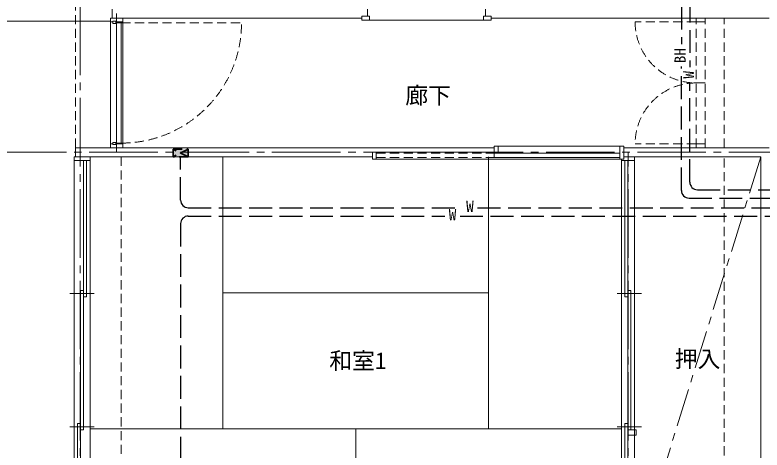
# Model space of a CAD drawing. Units: millimetres at full size, sheet at 1:50; details may follow other scales. Extents: x -9674 to 9699, y -6794 to 6791.
# Drawn here: x -3031 to 1876, y -1747 to 1109 of the extents above; entities that cross this region are included whole.
import ezdxf
from ezdxf.enums import TextEntityAlignment as Align

# ---------------------------------------------------------------- set-up
doc = ezdxf.new("R2010")
doc.units = ezdxf.units.MM
doc.header["$LTSCALE"] = 50
for name, pattern in [('CHAIN1', [8, 5, -1, 1, -1]), ('CHAIN2', [12, 9, -1, 1, -1]), ('DASHED1', [1.8, 1.2, -0.6]), ('DASHED3', [4, 3, -1])]:
    doc.linetypes.add(name, pattern=pattern)
for name, color, linetype, lineweight in [('1-0_芯', 134, 'CHAIN2', 9), ('1-2_間仕切', 134, 'Continuous', 9), ('1-3_建具', 134, 'Continuous', 9), ('1-4_仕上げ', 134, 'Continuous', 9), ('1-5_設備', 134, 'Continuous', 9), ('1-7_その他', 134, 'DASHED1', 9), ('1-C_梁', 134, 'DASHED1', 9), ('2-2', 5, 'DASHED3', 25)]:
    doc.layers.add(name, color=color, linetype=linetype, lineweight=lineweight)
doc.layers.add('1-A_文字', color=134, linetype='Continuous')
doc.styles.add('ＭＳ ゴシック', font='')
doc.styles.get('ＭＳ ゴシック').set_extended_font_data('MS Gothic')

msp = doc.modelspace()

# ---------------------------------------------------------------- linework, layer by layer
at = {"layer": '1-0_芯'}
for p, q in [((-2602.5, -3485.53), (-2602.5, 4587.68)), ((-2362.5, 207.68), (-2362.5, 1117.68)), ((-8542.5, 207.68), (2697.5, 207.68)), ((997.5, -3485.53), (997.5, 207.68))]:
    msp.add_line(p, q, dxfattribs=at)
at = {"layer": '1-2_間仕切'}
for p, q in [((-2392.5, 1087.68), (-2392.5, 1147.68)), ((-715, 1100.18), (-715, 1147.68)), ((60, 1100.18), (60, 1147.68)), ((-752.5, 1087.68), (-2392.5, 1087.68)), ((1923.5, 1087.68), (97.5, 1087.68)), ((-2632.5, 237.68), (117.5, 237.68)), ((-2632.5, 177.68), (-2632.5, 237.68)), ((-657.5, 207.68), (117.5, 207.68)), ((967.5, 237.68), (1923.5, 237.68)), ((-2632.5, 177.68), (-682.5, 177.68)), ((967.5, 177.68), (1867.5, 177.68)), ((1867.5, -2502.32), (1867.5, 177.68))]:
    msp.add_line(p, q, dxfattribs=at)
at = {"layer": '1-3_建具'}
for p, q in [((-2322.5, 1087.68), (-2402.5, 1087.68)), ((-2402.5, 1087.68), (-2402.5, 1062.68)), ((-2322.5, 1087.68), (-2322.5, 1062.68)), ((-702.5, 1100.18), (-752.5, 1100.18)), ((-752.5, 1075.18), (-752.5, 1100.18)), ((-702.5, 1075.18), (-702.5, 1100.18)), ((47.5, 1075.18), (47.5, 1100.18)), ((97.5, 1100.18), (47.5, 1100.18)), ((97.5, 1075.18), (97.5, 1100.18)), ((-2387.5, 1062.68), (-2402.5, 1062.68)), ((-2402.5, 262.68), (-2402.5, 1062.68)), ((-2387.5, 1052.68), (-2387.5, 1067.68)), ((-2387.5, 1067.68), (-2367.5, 1067.68)), ((-2367.5, 1052.68), (-2387.5, 1052.68)), ((-2367.5, 1067.68), (-2367.5, 1052.68)), ((-2362.5, 1057.68), (-2332.5, 1057.68)), ((-2362.5, 267.68), (-2362.5, 1057.68)), ((-2332.5, 1057.68), (-2332.5, 267.68)), ((-702.5, 1075.18), (-752.5, 1075.18)), ((-702.5, 1075.18), (47.5, 1075.18)), ((97.5, 1075.18), (47.5, 1075.18)), ((-2402.5, 262.68), (-2402.5, 237.68)), ((-2387.5, 262.68), (-2402.5, 262.68)), ((-2367.5, 272.68), (-2387.5, 272.68)), ((-2387.5, 257.68), (-2387.5, 272.68)), ((-2367.5, 257.68), (-2387.5, 257.68)), ((-2367.5, 257.68), (-2367.5, 272.68)), ((-2367.5, 262.68), (-2322.5, 262.68)), ((-2332.5, 267.68), (-2362.5, 267.68)), ((142.5, 247.68), (117.5, 247.68)), ((117.5, 207.68), (117.5, 247.68)), ((142.5, 247.68), (942.5, 247.68)), ((142.5, 207.68), (142.5, 247.68)), ((967.5, 247.68), (942.5, 247.68)), ((942.5, 247.68), (942.5, 162.68)), ((967.5, 162.68), (967.5, 247.68)), ((-682.5, 207.68), (-682.5, 182.68)), ((-682.5, 162.68), (-682.5, 207.68)), ((-657.5, 162.68), (-657.5, 207.68)), ((142.5, 207.68), (117.5, 207.68)), ((117.5, 172.68), (117.5, 202.68)), ((117.5, 202.68), (942.5, 202.68)), ((-2642.5, 152.68), (-2642.5, 177.68)), ((-2537.5, 177.68), (-2642.5, 177.68)), ((-2642.5, -2467.32), (-2642.5, 152.68)), ((-2537.5, 152.68), (-2642.5, 152.68)), ((-2580, -740.65), (-2580, 152.68)), ((-2560, 152.68), (-2560, -740.65)), ((-2537.5, 152.68), (-2537.5, 177.68)), ((-2537.5, 152.68), (-2537.5, -2467.32)), ((-657.5, 162.68), (-682.5, 162.68)), ((-657.5, 162.68), (942.5, 162.68)), ((117.5, 172.68), (942.5, 172.68)), ((967.5, 162.68), (942.5, 162.68)), ((952.5, 162.68), (952.5, 152.68)), ((1037.5, 152.68), (952.5, 152.68)), ((952.5, -2467.32), (952.5, 152.68)), ((975, 152.68), (975, -740.65)), ((995, -740.65), (995, 152.68)), ((1037.5, 152.68), (1037.5, 177.68)), ((1037.5, 152.68), (1037.5, -2467.32)), ((-2670, -720.65), (-2510, -720.65)), ((-2580, -700.65), (-2600, -700.65)), ((-2600, -700.65), (-2600, -1613.98)), ((-2580, -1613.98), (-2580, -700.65)), ((1085, -720.65), (925, -720.65)), ((-2560, -740.65), (-2580, -740.65)), ((975, -740.65), (995, -740.65)), ((-2670, -1593.98), (-2510, -1593.98)), ((-2620, -1573.98), (-2600, -1573.98)), ((-2620, -2467.32), (-2620, -1573.98)), ((-2600, -1573.98), (-2600, -2467.32)), ((-2580, -1613.98), (-2600, -1613.98)), ((1085, -1593.98), (925, -1593.98)), ((975, -1573.98), (995, -1573.98)), ((975, -1573.98), (975, -2467.32)), ((995, -1573.98), (995, -2467.32))]:
    msp.add_line(p, q, dxfattribs=at)
at = {"layer": '1-3_建具', "linetype": 'DASHED1'}
for p, q in [((1442.5, 237.68), (1442.5, 1087.68)), ((1502.5, 237.68), (1502.5, 1087.68)), ((-2332.5, 1057.68), (-1542.5, 1057.68)), ((1442.5, 1062.68), (1042.5, 1062.68)), ((1502.5, 1062.68), (1442.5, 1062.68)), ((1442.5, 662.68), (1502.5, 662.68)), ((1442.5, 262.68), (1042.5, 262.68)), ((1442.5, 262.68), (1502.5, 262.68)), ((-657.5, 202.68), (117.5, 202.68)), ((-657.5, 172.68), (117.5, 172.68))]:
    msp.add_line(p, q, dxfattribs=at)
at = {"layer": '1-3_建具'}
for points in [[(-2367.5, 1062.68), (-2322.5, 1062.68), (-2322.5, 262.68)], [(-2322.5, 262.68), (-2322.5, 237.68), (-2402.5, 237.68)], [(-657.5, 162.68), (-657.5, 207.68), (-682.5, 207.68)], [(995, -1613.98), (995, -700.65), (1015, -700.65), (1015, -1613.98)]]:
    msp.add_lwpolyline(points, dxfattribs=at)
msp.add_lwpolyline([(995, -1648.98), (1050, -1648.98), (1050, -1613.98), (995, -1613.98)], close=True, dxfattribs=at)
at = {"layer": '1-3_建具', "linetype": 'DASHED1'}
for centre, radius, start, end in [((-2332.5, 1057.68), 790, 270, 360), ((1442.5, 1062.68), 400, 180, 270), ((1442.5, 262.68), 400, 90, 180)]:
    msp.add_arc(centre, radius, start, end, dxfattribs=at)
at = {"layer": '1-4_仕上げ'}
for p, q in [((-1665, 177.68), (-1665, -1608.98)), ((80, 177.68), (80, -1608.98)), ((-1665, -715.65), (80, -715.65)), ((-2537.5, -1608.98), (952.5, -1608.98)), ((-792.5, -1608.98), (-792.5, -2502.32))]:
    msp.add_line(p, q, dxfattribs=at)
at = {"layer": '1-5_設備'}
msp.add_line((-3235.93, 1067.68), (-2402.5, 1067.68), dxfattribs=at)
at = {"layer": '1-7_その他', "linetype": 'CHAIN1'}
msp.add_line((1867.5, 177.68), (1037.5, -2492.32), dxfattribs=at)
at = {"layer": '1-C_梁'}
for p, q in [((-2632.5, 237.68), (-2632.5, 3497.68)), ((1627.5, 237.68), (1627.5, 1087.68)), ((-2332.5, 177.68), (-2332.5, -2502.32)), ((1627.5, -2502.32), (1627.5, 177.68))]:
    msp.add_line(p, q, dxfattribs=at)
at = {"layer": '2-2'}
for p, q in [((1401.19, 1209.2), (1401.19, 765.98)), ((1346.23, 1163.05), (1346.23, 916.46)), ((1346.23, -43.08), (1346.23, 769.64)), ((1401.19, 11.88), (1401.19, 665.98)), ((-1942.3, -106.19), (-1942.3, 177.68)), ((1451.19, -38.12), (1954.55, -38.12)), ((1396.23, -93.08), (1954.55, -93.08)), ((-1892.3, -156.19), (-92.41, -156.19)), ((7.59, -156.19), (1954.55, -156.19)), ((-1892.3, -211.15), (-206.76, -211.15)), ((-106.76, -211.15), (1954.55, -211.15)), ((-1942.3, -261.15), (-1942.3, -2158.19))]:
    msp.add_line(p, q, dxfattribs=at)
at = {"layer": '2-2', "color": 4, "linetype": 'DASHED1', "lineweight": 35}
for p, q in [((-1892.3, 177.68), (-1992.3, 227.68)), ((-1892.3, 227.68), (-1992.3, 177.68)), ((-1992.3, 227.68), (-1992.3, 177.68)), ((-1992.3, 227.68), (-1892.3, 227.68)), ((-1892.3, 227.68), (-1892.3, 177.68)), ((-1892.3, 177.68), (-1992.3, 177.68))]:
    msp.add_line(p, q, dxfattribs=at)
at = {"layer": '2-2', "linetype": 'Continuous'}
for centre, start, end in [((1451.19, 11.88), 180, 270), ((1396.23, -43.08), 180, 270), ((-1892.3, -106.19), 180, 270), ((-1892.3, -261.15), 90, 180)]:
    msp.add_arc(centre, 50, start, end, dxfattribs=at)
at = {"layer": '2-2', "color": 150}
msp.add_solid([(-1892.3, 227.68), (-1992.3, 227.68), (-1892.3, 177.68), (-1992.3, 177.68)], dxfattribs=at)

# ---------------------------------------------------------------- texts
at = {"layer": '1-A_文字', "style": 'ＭＳ ゴシック'}
for s, p in [('廊下', (-467.09, 492.98)), ('押入', (1302.5, -1237.32)), ('和室1', (-966.04, -1248.88))]:
    msp.add_text(s, height=110, dxfattribs=at).set_placement(p, align=Align.BOTTOM_LEFT)
at = {"layer": '2-2', "color": 7, "style": 'ＭＳ ゴシック'}
for s, p in [('BH', (1396.23, 791.46)), ('W', (1451.19, 690.98))]:
    msp.add_text(s, height=73.31, rotation=90, dxfattribs=at).set_placement(p, align=Align.BOTTOM_LEFT)
for p in [(-67.41, -206.19), (-181.76, -261.15)]:
    msp.add_text('W', height=73.31, dxfattribs=at).set_placement(p, align=Align.BOTTOM_LEFT)

doc.saveas('drawing.dxf')
